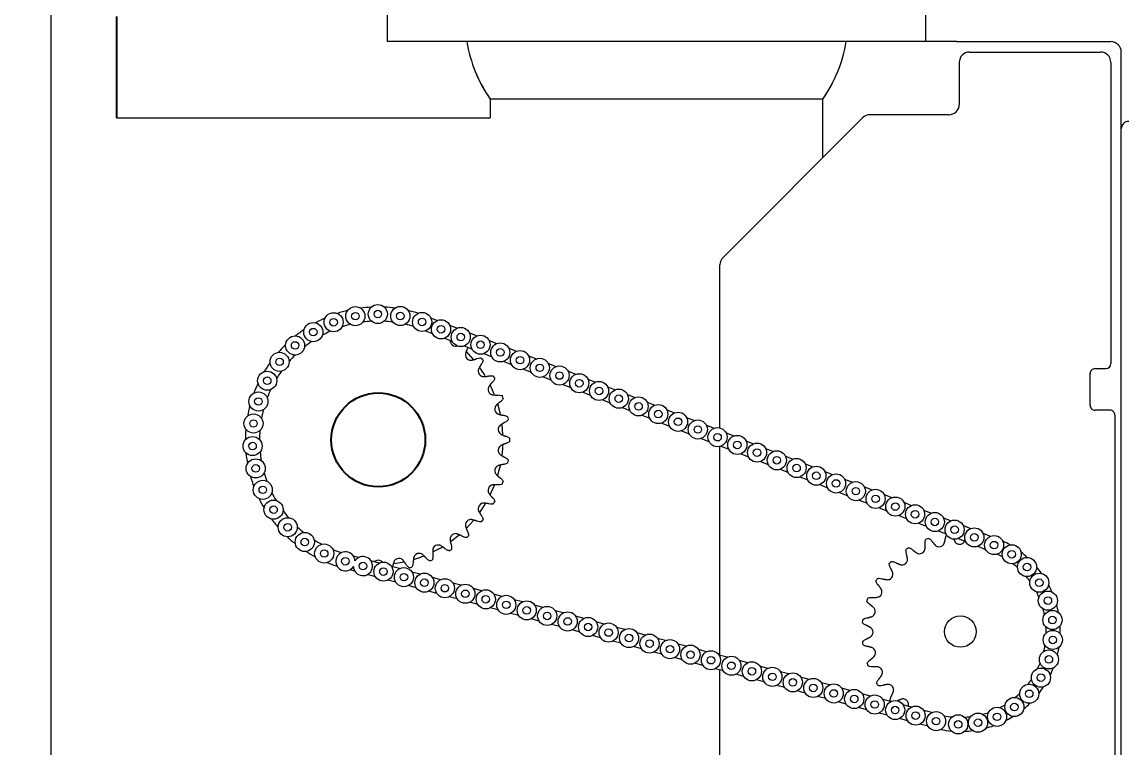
# Model space of a CAD drawing. Header units: inches. Extents: x 1.7 to 10.3, y 7.3 to 20.8.
# Drawn here: x 5.061 to 8.377, y 13.888 to 16.071 of the extents above; entities that cross this region are included whole.
import ezdxf

# ---------------------------------------------------------------- set-up
doc = ezdxf.new("R2010")
doc.units = ezdxf.units.IN
doc.header["$MEASUREMENT"] = 0
doc.header["$PDSIZE"] = -1
doc.layers.add('DIM', color=1, linetype='Continuous')
doc.styles.add('SLDTEXTSTYLE0', font='ARIAL.TTF', dxfattribs={"width": 0.7})
doc.dimstyles.new('SLDDIMSTYLE0', dxfattribs={"dimtxt": 0.125, "dimasz": 0.15, "dimexe": 0, "dimexo": 0.0625, "dimgap": 0.03125, "dimtad": 0, "dimtih": 1, "dimtoh": 1, "dimdec": 3, "dimlfac": 4, "dimrnd": 1e-09, "dimzin": 12, "dimdsep": 46, "dimtxsty": 'SLDTEXTSTYLE0', "dimsah": 1, "dimcen": 0.09, "dimadec": 0, "dimazin": 0, "dimtfac": 1, "dimtdec": 3, "dimtofl": 0, "dimtmove": 0, "dimatfit": 3, "dimfxl": 0, "dimtolj": 1, "dimtzin": 12, "dimarcsym": 0})

# ---------------------------------------------------------------- blocks, each defined once
blk = doc.blocks.new('*D9')
at = {"color": 0, "linetype": 'ByBlock', "lineweight": -2}
for p, q in [((6.6289, 19.4098), (1.8958, 19.4098)), ((1.8958, 19.2598), (1.8958, 15.9188)), ((1.8958, 12.3862), (1.8958, 15.7271)), ((4.6153, 12.2362), (1.8958, 12.2362))]:
    blk.add_line(p, q, dxfattribs=at)
at = {"color": 0, "linetype": 'ByBlock'}
for points in [[(1.8958, 19.4098), (1.9208, 19.2598), (1.8708, 19.2598)], [(1.8958, 12.2362), (1.9208, 12.3862), (1.8708, 12.3862)]]:
    blk.add_solid(points, dxfattribs=at)
at = {"layer": 'DEFPOINTS', "color": 0, "linetype": 'ByBlock'}
for p in [(6.6914, 19.4098), (4.6778, 12.2362)]:
    blk.add_point(p, dxfattribs=at)
at = {"color": 0, "linetype": 'ByBlock', "insert": (1.8958, 15.823), "char_height": 0.125, "attachment_point": 5, "style": 'SLDTEXTSTYLE0'}
blk.add_mtext('28 11/16', dxfattribs=at)
blk = doc.blocks.new('*D10')
at = {"color": 0, "linetype": 'ByBlock', "lineweight": -2}
for p, q in [((7.3289, 19.4098), (10.1426, 19.4098)), ((10.1426, 19.2598), (10.1426, 15.5882)), ((10.1426, 11.7248), (10.1426, 15.3964)), ((9.0885, 11.5748), (10.1426, 11.5748))]:
    blk.add_line(p, q, dxfattribs=at)
at = {"color": 0, "linetype": 'ByBlock'}
for points in [[(10.1426, 19.4098), (10.1676, 19.2598), (10.1176, 19.2598)], [(10.1426, 11.5748), (10.1676, 11.7248), (10.1176, 11.7248)]]:
    blk.add_solid(points, dxfattribs=at)
at = {"layer": 'DEFPOINTS', "color": 0, "linetype": 'ByBlock'}
for p in [(7.2664, 19.4098), (9.026, 11.5748)]:
    blk.add_point(p, dxfattribs=at)
at = {"color": 0, "linetype": 'ByBlock', "insert": (10.1426, 15.4923), "char_height": 0.125, "attachment_point": 5, "style": 'SLDTEXTSTYLE0'}
blk.add_mtext('31 5/16', dxfattribs=at)
blk = doc.blocks.new('*D11')
at = {"color": 0, "linetype": 'ByBlock', "lineweight": -2}
for p, q in [((3.4278, 17.9807), (3.4278, 20.2854)), ((3.5778, 20.2854), (5.7666, 20.2854)), ((9.1053, 20.2854), (6.9165, 20.2854)), ((9.2553, 15.7229), (9.2553, 20.2854))]:
    blk.add_line(p, q, dxfattribs=at)
at = {"color": 0, "linetype": 'ByBlock'}
for points in [[(3.4278, 20.2854), (3.5778, 20.2604), (3.5778, 20.3104)], [(9.2553, 20.2854), (9.1053, 20.2604), (9.1053, 20.3104)]]:
    blk.add_solid(points, dxfattribs=at)
at = {"layer": 'DEFPOINTS', "color": 0, "linetype": 'ByBlock'}
for p in [(3.4278, 17.9182), (9.2553, 15.6604)]:
    blk.add_point(p, dxfattribs=at)
at = {"color": 0, "linetype": 'ByBlock', "insert": (6.3416, 20.2854), "char_height": 0.125, "attachment_point": 5, "style": 'SLDTEXTSTYLE0'}
blk.add_mtext('23 5/16 TO 25 5/16"', dxfattribs=at)

msp = doc.modelspace()

# ---------------------------------------------------------------- linework, layer by layer
at = {"color": 7, "linetype": 'Continuous', "lineweight": 15}
for p, q in [((5.147524, 17.697412), (5.147524, 13.129502)), ((6.365642, 16.011751), (6.158273, 16.011751)), ((6.365642, 16.011751), (6.158273, 16.011751)), ((7.496406, 16.011751), (6.365642, 16.011751)), ((7.496406, 16.011751), (6.434325, 16.011751)), ((7.870832, 16.011751), (7.496406, 16.011751)), ((7.870832, 16.011751), (7.878332, 16.011751)), ((7.878332, 16.011751), (8.334081, 16.011751)), ((7.878332, 15.949253), (7.878332, 15.823001)), ((7.909582, 15.980501), (8.302832, 15.980501)), ((8.334081, 15.949254), (8.334081, 15.043253)), ((8.365331, 15.749453), (8.365331, 15.980501)), ((7.468273, 15.839), (6.468274, 15.839)), ((7.468273, 15.839), (6.468274, 15.839)), ((7.847082, 15.791751), (7.610025, 15.791751)), ((5.344273, 15.782752), (6.468274, 15.782752)), ((7.587928, 15.782599), (7.168234, 15.362905)), ((8.365331, 14.707362), (8.365331, 15.749453)), ((7.159081, 14.849873), (7.159081, 15.340807)), ((6.289218, 15.181531), (6.310019, 15.173411)), ((6.346098, 15.159329), (6.369406, 15.150234)), ((6.273869, 15.141898), (6.294566, 15.133821)), ((6.405485, 15.136151), (6.428793, 15.127054)), ((6.330646, 15.119739), (6.353954, 15.110641)), ((6.390033, 15.096561), (6.41334, 15.087463)), ((6.464872, 15.112974), (6.48818, 15.103876)), ((6.524259, 15.089794), (6.547567, 15.080698)), ((6.418321, 15.055901), (6.396604, 15.079501)), ((6.418321, 15.055901), (6.396604, 15.079501)), ((6.44942, 15.073381), (6.472728, 15.064286)), ((6.583646, 15.066616), (6.606954, 15.057518)), ((6.508806, 15.050203), (6.532114, 15.041105)), ((6.568194, 15.027023), (6.591502, 15.017928)), ((6.643033, 15.043438), (6.666341, 15.03434)), ((8.286581, 15.028251), (8.319081, 15.028251)), ((6.62758, 15.003846), (6.650888, 14.994748)), ((6.70242, 15.020258), (6.725728, 15.011162)), ((6.761807, 14.99708), (6.785115, 14.987982)), ((8.271582, 14.918252), (8.271582, 15.013251)), ((6.686968, 14.980668), (6.710276, 14.97157)), ((6.746354, 14.957488), (6.769662, 14.948392)), ((6.821194, 14.9739), (6.844502, 14.964805)), ((6.805742, 14.93431), (6.829049, 14.925212)), ((6.880581, 14.950722), (6.903889, 14.941624)), ((6.939968, 14.927545), (6.963276, 14.918447)), ((6.865128, 14.911132), (6.888436, 14.902034)), ((6.999355, 14.904364), (7.022663, 14.895269)), ((8.331582, 14.903252), (8.286581, 14.903252)), ((8.346581, 14.888252), (8.346581, 14.660952)), ((6.924515, 14.887952), (6.947823, 14.878856)), ((6.983902, 14.864774), (7.00721, 14.855676)), ((7.058742, 14.881187), (7.08205, 14.872089)), ((7.118129, 14.858009), (7.141437, 14.848911)), ((7.043289, 14.841594), (7.066597, 14.832499)), ((7.177516, 14.834829), (7.200823, 14.825733)), ((7.102676, 14.818416), (7.125984, 14.809319)), ((7.159081, 14.165978), (7.159081, 14.794274)), ((7.162063, 14.795239), (7.185371, 14.786141)), ((7.236902, 14.811651), (7.26021, 14.802553)), ((7.22145, 14.772059), (7.244758, 14.762963)), ((7.29629, 14.788471), (7.319597, 14.779375)), ((7.355676, 14.765293), (7.378984, 14.756195)), ((7.280837, 14.748881), (7.304145, 14.739783)), ((7.340224, 14.725703), (7.363532, 14.716605)), ((7.415064, 14.742115), (7.438371, 14.733018)), ((7.399611, 14.702523), (7.422919, 14.693427)), ((7.47445, 14.718935), (7.497758, 14.70984)), ((7.533838, 14.695758), (7.557145, 14.68666)), ((8.365331, 11.655703), (8.365331, 14.707362)), ((6.468372, 14.648696), (6.48128, 14.678097)), ((6.468372, 14.648696), (6.48128, 14.678097)), ((7.458998, 14.679345), (7.482306, 14.670247)), ((7.518385, 14.656165), (7.541693, 14.64707)), ((7.593224, 14.67258), (7.616532, 14.663482)), ((8.346581, 14.660952), (8.346581, 13.669502)), ((7.577772, 14.632987), (7.60108, 14.623889)), ((7.652612, 14.6494), (7.675919, 14.640304)), ((7.711998, 14.626222), (7.735306, 14.617124)), ((7.637159, 14.60981), (7.660467, 14.600712)), ((7.771385, 14.603042), (7.794693, 14.593946)), ((7.696546, 14.586629), (7.719854, 14.577534)), ((7.755933, 14.563452), (7.77924, 14.554354)), ((7.830772, 14.579864), (7.85408, 14.570766)), ((7.890159, 14.556686), (7.913467, 14.547588)), ((7.81532, 14.540274), (7.838628, 14.531176)), ((7.949546, 14.533506), (7.972854, 14.524411)), ((7.874707, 14.517094), (7.898014, 14.507998)), ((7.934094, 14.493916), (7.957402, 14.484818)), ((6.072613, 14.460045), (6.057077, 14.46425)), ((6.134149, 14.443388), (6.109997, 14.449926)), ((6.195684, 14.426734), (6.171533, 14.43327)), ((6.061509, 14.419021), (6.045974, 14.423226)), ((6.123045, 14.402364), (6.098894, 14.408902)), ((6.184581, 14.38571), (6.16043, 14.392246)), ((6.25722, 14.410078), (6.233069, 14.416615)), ((6.318756, 14.393424), (6.294605, 14.399959)), ((6.246117, 14.369054), (6.221966, 14.375591)), ((6.307652, 14.3524), (6.283502, 14.358935)), ((6.380292, 14.376767), (6.356141, 14.383305)), ((6.441828, 14.360111), (6.417677, 14.366648)), ((6.369188, 14.335743), (6.345037, 14.342281)), ((6.430724, 14.319087), (6.406573, 14.325624)), ((6.503364, 14.343457), (6.479212, 14.349992)), ((6.5649, 14.3268), (6.540748, 14.333338)), ((6.49226, 14.302433), (6.468109, 14.308968)), ((6.553796, 14.285776), (6.529645, 14.292314)), ((6.626435, 14.310146), (6.602284, 14.316681)), ((6.687971, 14.29349), (6.66382, 14.300027)), ((6.615332, 14.269122), (6.59118, 14.275657)), ((6.676868, 14.252466), (6.652716, 14.259003)), ((6.749507, 14.276835), (6.725356, 14.283371)), ((6.811043, 14.260179), (6.786892, 14.266717)), ((6.738404, 14.235812), (6.714252, 14.242347)), ((6.799939, 14.219155), (6.775788, 14.225693)), ((6.872578, 14.243523), (6.848428, 14.25006)), ((6.934114, 14.226868), (6.909963, 14.233406)), ((6.861475, 14.202499), (6.837324, 14.209036)), ((6.923011, 14.185845), (6.89886, 14.192382)), ((6.99565, 14.210212), (6.971499, 14.21675)), ((7.057186, 14.193558), (7.033035, 14.200093)), ((6.984547, 14.169188), (6.960396, 14.175726)), ((7.046083, 14.152534), (7.021932, 14.159069)), ((7.118722, 14.176901), (7.094571, 14.183439)), ((7.180258, 14.160247), (7.156107, 14.166783)), ((7.107618, 14.135878), (7.083467, 14.142415)), ((7.169154, 14.119223), (7.145003, 14.125759)), ((7.241794, 14.143591), (7.217642, 14.150129)), ((7.30333, 14.126937), (7.279178, 14.133472)), ((7.159081, 13.669502), (7.159081, 14.121948)), ((7.23069, 14.102567), (7.206539, 14.109105)), ((7.292226, 14.085913), (7.268075, 14.092448)), ((7.364866, 14.11028), (7.340714, 14.116818)), ((7.426401, 14.093624), (7.40225, 14.100162)), ((7.353762, 14.069256), (7.329611, 14.075794)), ((7.415298, 14.0526), (7.391146, 14.059138)), ((7.487937, 14.07697), (7.463786, 14.083505)), ((7.549473, 14.060313), (7.525322, 14.066851)), ((7.476833, 14.035946), (7.452682, 14.042481)), ((7.611008, 14.043659), (7.586858, 14.050195)), ((7.672544, 14.027003), (7.648394, 14.033541)), ((7.538369, 14.019289), (7.514218, 14.025827)), ((7.599905, 14.002635), (7.575754, 14.009171)), ((7.73408, 14.010349), (7.709929, 14.016884)), ((7.795616, 13.993692), (7.771465, 14.00023)), ((7.661441, 13.985979), (7.63729, 13.992517)), ((7.722977, 13.969325), (7.698826, 13.97586)), ((7.784513, 13.952668), (7.760362, 13.959206))]:
    msp.add_line(p, q, dxfattribs=at)
msp.add_line((5.344273, 16.086876), (5.344273, 15.782752))
at = {"color": 7, "linetype": 'Continuous', "lineweight": 15, "flags": 128}
for points in [[(6.453174, 15.007204), (6.440392, 15.027026), (6.43656, 15.032472)], [(6.453174, 15.007204), (6.440392, 15.027026), (6.43656, 15.032472)], [(6.480605, 14.95163), (6.47557, 14.963763), (6.468187, 14.979685)], [(6.480605, 14.95163), (6.47557, 14.963763), (6.468187, 14.979685)], [(6.498895, 14.890465), (6.497939, 14.894922), (6.490903, 14.921941)], [(6.498895, 14.890465), (6.497939, 14.894922), (6.490903, 14.921941)], [(6.506482, 14.828791), (6.504039, 14.859203), (6.503808, 14.861071)], [(6.506482, 14.828791), (6.504039, 14.859203), (6.503808, 14.861071)], [(6.503768, 14.766621), (6.505788, 14.786838), (6.506473, 14.798996)], [(6.503768, 14.766621), (6.505788, 14.786838), (6.506473, 14.798996)], [(6.49088, 14.705984), (6.493602, 14.715486), (6.498875, 14.737439)], [(6.49088, 14.705984), (6.493602, 14.715486), (6.498875, 14.737439)], [(6.436697, 14.59572), (6.450324, 14.616136), (6.454237, 14.62258)], [(6.436697, 14.59572), (6.450324, 14.616136), (6.454237, 14.62258)], [(6.397945, 14.549846), (6.406374, 14.55862), (6.418559, 14.572385)], [(6.397945, 14.549846), (6.406374, 14.55862), (6.418559, 14.572385)], [(6.350777, 14.509596), (6.352192, 14.510619), (6.374949, 14.528536)], [(6.350777, 14.509596), (6.352192, 14.510619), (6.374949, 14.528536)], [(6.295892, 14.476823), (6.321883, 14.490762), (6.32438, 14.492245)], [(6.295892, 14.476823), (6.321883, 14.490762), (6.32438, 14.492245)], [(6.237893, 14.454331), (6.256238, 14.460261), (6.268585, 14.464848)], [(6.237893, 14.454331), (6.256238, 14.460261), (6.268585, 14.464848)], [(6.176976, 14.441736), (6.185956, 14.442938), (6.209134, 14.447068)], [(6.176976, 14.441736), (6.185956, 14.442938), (6.209134, 14.447068)]]:
    msp.add_lwpolyline(points, dxfattribs=at)
at = {"color": 7, "linetype": 'Continuous', "lineweight": 15}
for centre, radius in [((6.130384, 15.192403), 0.028749), ((5.99745, 15.167792), 0.028749), ((6.062808, 15.186083), 0.02875), ((6.062809, 15.186083), 0.011312), ((6.130385, 15.192403), 0.011312), ((6.198002, 15.186548), 0.02875), ((6.198002, 15.186548), 0.011312), ((6.263485, 15.168709), 0.02875), ((5.936411, 15.13812), 0.028751), ((5.997451, 15.167793), 0.011313), ((6.263485, 15.168709), 0.011312), ((6.320331, 15.146575), 0.028751), ((6.320333, 15.146575), 0.011312), ((5.881653, 15.098019), 0.02875), ((5.936411, 15.13812), 0.011313), ((6.37972, 15.123396), 0.028749), ((6.379718, 15.123396), 0.011313), ((6.439106, 15.100219), 0.028749), ((5.881654, 15.098021), 0.011313), ((6.439106, 15.100219), 0.011313), ((6.498493, 15.07704), 0.028751), ((6.498494, 15.07704), 0.011312), ((5.834941, 15.048782), 0.02875), ((5.834941, 15.048783), 0.011312), ((6.55788, 15.053861), 0.028749), ((6.55788, 15.053861), 0.011313), ((6.617267, 15.030682), 0.028751), ((5.797776, 14.991993), 0.02875), ((6.617266, 15.030683), 0.011313), ((6.676653, 15.007504), 0.028751), ((5.797776, 14.991992), 0.011312), ((6.676654, 15.007503), 0.011313), ((6.736042, 14.984325), 0.028749), ((6.73604, 14.984325), 0.011313), ((6.795427, 14.961146), 0.028751), ((5.771355, 14.929478), 0.02875), ((6.795429, 14.961146), 0.011312), ((6.854816, 14.937967), 0.028749), ((5.771355, 14.929478), 0.011313), ((6.854814, 14.937967), 0.011313), ((6.914202, 14.914789), 0.028749), ((6.914202, 14.914789), 0.011313), ((5.756527, 14.863247), 0.02875), ((6.973588, 14.89161), 0.028751), ((6.97359, 14.891611), 0.011312), ((7.032976, 14.868432), 0.028749), ((5.756528, 14.863246), 0.011313), ((7.032976, 14.868432), 0.011313), ((7.092363, 14.845253), 0.028751), ((7.092362, 14.845254), 0.011313), ((5.753769, 14.795433), 0.028749), ((7.151749, 14.822075), 0.028751), ((7.15175, 14.822074), 0.011313), ((7.211138, 14.798896), 0.028749), ((5.75377, 14.795432), 0.011312), ((7.211136, 14.798896), 0.011313), ((7.270523, 14.775717), 0.028751), ((5.763172, 14.728217), 0.02875), ((7.270525, 14.775717), 0.011312), ((7.329912, 14.752538), 0.028749), ((7.32991, 14.752538), 0.011313), ((7.389298, 14.72936), 0.028749), ((5.763172, 14.728217), 0.011313), ((7.389298, 14.72936), 0.011313), ((7.448683, 14.706181), 0.028751), ((5.78443, 14.663761), 0.02875), ((7.448686, 14.706181), 0.011312), ((7.508072, 14.683002), 0.028749), ((7.508072, 14.683002), 0.011313), ((5.784431, 14.663761), 0.011312), ((7.567458, 14.659823), 0.028751), ((7.567458, 14.659825), 0.011313), ((7.626845, 14.636646), 0.028751), ((5.816863, 14.604141), 0.02875), ((7.626845, 14.636645), 0.011313), ((7.686233, 14.613467), 0.028749), ((7.686232, 14.613467), 0.011313), ((5.816862, 14.604142), 0.011312), ((7.745619, 14.590288), 0.028751), ((7.74562, 14.590288), 0.011312), ((7.805007, 14.567109), 0.028749), ((5.859424, 14.551276), 0.02875), ((5.859424, 14.551275), 0.011312), ((7.805006, 14.567109), 0.011313), ((7.864394, 14.543931), 0.028749), ((5.910744, 14.506863), 0.02875), ((7.864393, 14.543931), 0.011313), ((7.923779, 14.520752), 0.028751), ((7.923782, 14.520752), 0.011312), ((7.983168, 14.497573), 0.028749), ((5.910744, 14.506863), 0.011313), ((5.969173, 14.472333), 0.028751), ((7.983167, 14.497573), 0.011313), ((8.036261, 14.469964), 0.02875), ((5.969174, 14.472332), 0.011312), ((6.032832, 14.448796), 0.011313), ((8.036262, 14.469965), 0.011313), ((8.08225, 14.431673), 0.028751), ((6.085754, 14.434473), 0.011313), ((6.14729, 14.417817), 0.028749), ((6.147288, 14.417818), 0.011313), ((6.208825, 14.401162), 0.028749), ((8.08225, 14.431672), 0.011313), ((6.208825, 14.401163), 0.011313), ((6.27036, 14.384507), 0.028751), ((6.270361, 14.384506), 0.011313), ((6.331896, 14.367851), 0.02875), ((8.119019, 14.384457), 0.028751), ((8.119019, 14.384458), 0.011313), ((6.331897, 14.367852), 0.011313), ((6.393432, 14.351196), 0.028751), ((6.393433, 14.351196), 0.011313), ((6.454968, 14.334541), 0.02875), ((8.144879, 14.330489), 0.02875), ((6.454968, 14.33454), 0.011313), ((6.516504, 14.317885), 0.028751), ((6.516505, 14.317885), 0.011312), ((6.578041, 14.301229), 0.02875), ((8.144879, 14.33049), 0.011312), ((6.578039, 14.301229), 0.011312), ((6.639576, 14.284574), 0.02875), ((6.639577, 14.284574), 0.011312), ((6.701113, 14.267918), 0.02875), ((8.158642, 14.272249), 0.02875), ((6.701111, 14.267919), 0.011313), ((6.762647, 14.251264), 0.02875), ((6.762648, 14.251264), 0.011313), ((6.824183, 14.234608), 0.028751), ((7.881682, 14.237551), 0.047375), ((8.158641, 14.272249), 0.011313), ((6.824184, 14.234607), 0.011313), ((6.885719, 14.217953), 0.02875), ((6.88572, 14.217952), 0.011312), ((6.947255, 14.201297), 0.02875), ((8.159672, 14.212415), 0.02875), ((6.947255, 14.201297), 0.011313), ((7.008792, 14.184641), 0.028749), ((7.00879, 14.184642), 0.011313), ((7.070326, 14.167986), 0.02875), ((8.159672, 14.212415), 0.011312), ((7.070327, 14.167987), 0.011313), ((7.131863, 14.15133), 0.02875), ((7.131862, 14.151331), 0.011313), ((7.193398, 14.134675), 0.02875), ((8.147925, 14.153736), 0.02875), ((8.147925, 14.153737), 0.011312), ((7.193399, 14.134676), 0.011313), ((7.254934, 14.11802), 0.028751), ((7.254935, 14.11802), 0.011313), ((7.31647, 14.101365), 0.02875), ((8.123939, 14.098909), 0.02875), ((7.316471, 14.101365), 0.011312), ((7.378006, 14.084709), 0.028751), ((7.378007, 14.084709), 0.011312), ((7.439542, 14.068054), 0.02875), ((8.12394, 14.098908), 0.011312), ((7.439541, 14.068053), 0.011312), ((7.501078, 14.051399), 0.028751), ((7.501078, 14.051398), 0.011313), ((7.562614, 14.034743), 0.02875), ((8.088818, 14.050454), 0.02875), ((8.088819, 14.050456), 0.011312), ((7.562613, 14.034743), 0.011313), ((7.624149, 14.018087), 0.02875), ((7.62415, 14.018087), 0.011313), ((7.685686, 14.001432), 0.02875), ((8.044176, 14.010602), 0.02875), ((7.685684, 14.001432), 0.011313), ((7.747221, 13.984776), 0.028749), ((7.747221, 13.984777), 0.011313), ((7.808757, 13.968121), 0.02875), ((7.992066, 13.981181), 0.028751), ((8.044176, 14.010602), 0.011312), ((7.808757, 13.968121), 0.011313), ((7.875249, 13.9585), 0.02875), ((7.875248, 13.958501), 0.011312), ((7.93488, 13.963543), 0.02875), ((7.934879, 13.963543), 0.011312), ((7.992064, 13.981179), 0.011312)]:
    msp.add_circle(centre, radius, dxfattribs=at)
msp.add_circle((6.131774, 14.814002), 0.14125)
for centre, radius, start, end in [((6.814249, 16.080509), 0.421931, 189.378767, 214.916942), ((7.122387, 16.080465), 0.421832, 325.080905, 350.624975), ((8.334085, 15.980504), 0.031247, 359.993258, 90.006742), ((7.90958, 15.949252), 0.031249, 89.99693, 179.998767), ((8.302834, 15.949254), 0.031247, 359.99756, 90.004591), ((6.814249, 16.080509), 0.421931, 200.209602, 214.916942), ((7.122387, 16.080465), 0.421832, 325.080905, 337.052868), ((7.847079, 15.823003), 0.031253, 270.004275, 359.995725), ((7.610019, 15.760512), 0.031239, 89.989364, 135.006045), ((8.387782, 15.749449), 0.022451, 90.002875, 179.991136), ((7.190335, 15.340806), 0.031254, 135.002619, 179.99893), ((6.13151, 14.814691), 0.39894, 103.339199, 107.931036), ((6.131579, 14.815096), 0.398554, 93.043542, 97.639707), ((6.131788, 14.814895), 0.398756, 82.758474, 87.352333), ((6.131356, 14.812795), 0.400903, 72.476729, 77.045869), ((6.131749, 14.813909), 0.399761, 113.634269, 118.216585), ((6.131588, 14.81437), 0.356771, 103.50429, 107.762229), ((6.131823, 14.812632), 0.358529, 93.225109, 97.462237), ((6.131564, 14.81248), 0.358679, 82.935873, 87.171222), ((6.131975, 14.815058), 0.356058, 72.628498, 76.895074), ((6.131319, 14.814538), 0.398998, 123.921005, 128.512272), ((6.132117, 14.813101), 0.358148, 113.801152, 118.042758), ((6.13072, 14.814942), 0.398296, 134.207237, 138.806304), ((6.132873, 14.812411), 0.359131, 124.10109, 128.331052), ((6.364205, 15.112632), 0.016706, 198.478777, 265.74258), ((6.133379, 14.812434), 0.35945, 134.395202, 138.621463), ((6.410191, 15.070304), 0.016709, 189.005341, 256.256564), ((6.127293, 14.810503), 0.401566, 37.335057, 38.456905), ((6.131283, 14.814293), 0.399143, 144.503514, 149.092881), ((6.448575, 15.02098), 0.016704, 179.529816, 246.796332), ((8.28658, 15.013252), 0.014998, 89.994692, 180.005308), ((8.319079, 15.043253), 0.015002, 270.009992, 359.998971), ((6.130718, 14.814667), 0.355965, 144.664968, 148.932617), ((6.14842, 14.822991), 0.376963, 27.825903, 29.021115), ((6.132296, 14.813768), 0.400287, 154.800801, 159.377018), ((6.133011, 14.81347), 0.358562, 154.971084, 159.207835), ((6.478321, 14.966012), 0.016704, 170.045879, 237.324366), ((6.134453, 14.814913), 0.393051, 18.375597, 19.521758), ((6.132088, 14.813949), 0.400033, 165.092359, 169.671631), ((6.132983, 14.813735), 0.358453, 165.260884, 169.498846), ((6.498616, 14.906899), 0.016705, 160.579979, 227.844966), ((8.28658, 14.91825), 0.014998, 179.994692, 270.005308), ((8.331583, 14.888254), 0.014998, 359.994692, 90.005308), ((6.134817, 14.81451), 0.392796, 8.900092, 10.047042), ((6.131281, 14.814041), 0.399219, 175.376781, 179.965163), ((6.130851, 14.81406), 0.356288, 175.539322, 179.802823), ((6.508902, 14.845253), 0.016704, 151.102371, 218.375436), ((6.508902, 14.782752), 0.016704, 141.624564, 208.897629), ((6.140132, 14.814001), 0.387523, 359.418669, 0.581331), ((6.131177, 14.813964), 0.399111, 185.668702, 190.258354), ((6.131963, 14.814057), 0.357401, 185.835961, 190.086381), ((6.498621, 14.721103), 0.01671, 132.163988, 199.414634), ((6.134817, 14.813493), 0.392796, 349.952958, 351.099908), ((6.130835, 14.813754), 0.398729, 195.957655, 200.551746), ((6.1322, 14.814197), 0.357663, 196.130124, 200.377255), ((6.141301, 14.8107), 0.385798, 340.472855, 341.640893), ((6.47832, 14.661991), 0.016702, 122.674378, 189.949539), ((6.131014, 14.813659), 0.398857, 206.248152, 210.840829), ((6.132813, 14.814646), 0.358408, 206.42639, 210.664993), ((6.12932, 14.815348), 0.39868, 331.011438, 332.141544), ((6.13245, 14.814653), 0.358109, 216.716161, 220.95833), ((6.448575, 14.607025), 0.016704, 113.203728, 180.478073), ((6.130649, 14.813188), 0.398289, 216.535879, 221.1352), ((6.410185, 14.557704), 0.016702, 103.726535, 171.001718), ((6.127293, 14.8175), 0.401566, 321.543095, 322.664943), ((6.131434, 14.813781), 0.356771, 227.002937, 231.260802), ((6.364211, 14.515366), 0.016713, 94.276132, 161.513978), ((6.125755, 14.820433), 0.404688, 312.085068, 313.198409), ((6.131474, 14.813789), 0.399303, 226.833917, 231.42145), ((6.131403, 14.813541), 0.356559, 237.287488, 241.547905), ((6.311884, 14.481187), 0.016707, 84.794523, 152.056465), ((7.879207, 14.244597), 0.288634, 108.828851, 110.502399), ((7.81781, 14.509253), 0.016707, 252.705812, 313.752545), ((7.87987, 14.516654), 0.016707, 239.850776, 300.893983), ((7.881322, 14.236875), 0.301141, 60.208889, 64.839698), ((6.131235, 14.813296), 0.398764, 237.123975, 241.717571), ((6.132235, 14.815444), 0.358641, 247.587822, 251.823686), ((6.032833, 14.448798), 0.02875, 2.398686, 327.308776), ((6.085753, 14.434473), 0.02875, 182.398686, 147.308776), ((6.194061, 14.440734), 0.016711, 65.852203, 133.095135), ((6.254646, 14.456086), 0.016702, 75.309891, 142.591631), ((6.145308, 14.793273), 0.371127, 302.551917, 303.76603), ((7.883797, 14.234262), 0.300013, 121.712729, 123.322629), ((7.758958, 14.488214), 0.016693, 265.536839, 326.636584), ((7.881667, 14.23749), 0.257937, 60.512233, 64.546), ((7.881123, 14.236899), 0.301233, 47.901016, 52.530292), ((6.131078, 14.812428), 0.397913, 247.409922, 252.013638), ((6.131774, 14.435582), 0.016702, 56.359038, 123.640962), ((6.136308, 14.795875), 0.377198, 283.621545, 284.815909), ((6.137528, 14.800875), 0.38155, 293.094313, 294.275082), ((7.885546, 14.233698), 0.301559, 134.56584, 136.167337), ((7.70625, 14.454632), 0.016706, 278.413332, 339.46309), ((7.881825, 14.237728), 0.257647, 48.197897, 52.23647), ((7.881851, 14.237685), 0.300159, 35.586884, 40.23287), ((7.880886, 14.238037), 0.29517, 147.409735, 149.04612), ((7.662348, 14.410148), 0.0167, 291.26518, 352.335816), ((7.881613, 14.23751), 0.257955, 35.891152, 39.925058), ((7.62944, 14.357015), 0.016702, 304.123254, 5.191554), ((7.881357, 14.237389), 0.300738, 23.285346, 27.921936), ((7.886471, 14.235923), 0.30116, 160.286442, 161.890559), ((7.882794, 14.238074), 0.256646, 23.577551, 27.631555), ((7.609176, 14.297892), 0.016705, 316.988887, 18.036863), ((7.88145, 14.237482), 0.258116, 11.282614, 15.313347), ((7.881982, 14.23762), 0.300066, 10.971433, 15.618765), ((7.876028, 14.238152), 0.290417, 173.11188, 174.77493), ((7.602581, 14.23574), 0.016705, 329.848742, 30.896069), ((7.882283, 14.237554), 0.257274, 358.966501, 3.010807), ((7.880963, 14.237542), 0.301093, 358.67077, 3.302083), ((7.880453, 14.237416), 0.294866, 185.98352, 187.621583), ((7.881607, 14.237555), 0.257949, 346.665135, 350.699027), ((7.609981, 14.17368), 0.016706, 342.706572, 43.747697), ((7.880958, 14.2377), 0.301113, 346.363136, 350.994242), ((7.876021, 14.235532), 0.290093, 198.825587, 200.490644), ((7.631003, 14.114821), 0.01671, 355.56982, 56.603596), ((7.881598, 14.237593), 0.257968, 334.354039, 338.387205), ((7.881611, 14.237567), 0.300446, 334.053649, 338.695193), ((7.882844, 14.236689), 0.256428, 322.038752, 326.096509), ((7.885115, 14.239706), 0.300155, 211.704348, 213.313865), ((7.664601, 14.062118), 0.016707, 8.425264, 69.467281), ((7.882518, 14.236938), 0.299339, 321.735599, 326.394492), ((7.876046, 14.231906), 0.288125, 224.542352, 225.241233), ((7.70908, 14.018213), 0.016707, 21.270034, 82.32341), ((7.881882, 14.237342), 0.257586, 309.734552, 313.773618), ((7.882148, 14.235964), 0.256221, 285.115218, 289.17626), ((7.880946, 14.23885), 0.259367, 297.443274, 301.454968), ((7.88164, 14.237622), 0.300454, 309.432611, 314.074004), ((7.881851, 14.238742), 0.259077, 259.004954, 264.530817), ((7.881719, 14.237063), 0.257385, 272.812808, 276.855307), ((7.881176, 14.238445), 0.301401, 297.135352, 301.762257), ((7.881536, 14.236603), 0.299417, 258.679441, 264.858272), ((7.881755, 14.236558), 0.29938, 272.506232, 277.164224), ((7.881328, 14.238698), 0.301574, 284.828836, 289.452997)]:
    msp.add_arc(centre, radius, start, end, dxfattribs=at)
for points in [[(6.158273, 16.608501), (6.158273, 16.011751)], [(7.778273, 16.011751), (7.778273, 16.608501)], [(6.468274, 15.839), (6.468274, 15.782752)], [(6.468274, 15.839), (6.468274, 15.782752)], [(7.468273, 15.662944), (7.468273, 15.839)], [(7.468273, 15.662944), (7.468273, 15.839)], [(6.399907, 15.089139), (6.397785, 15.085032)], [(6.40088, 15.092326), (6.399907, 15.089139)], [(6.397785, 15.085032), (6.393778, 15.073428)], [(6.411951, 15.053688), (6.423845, 15.056722)], [(6.423845, 15.056722), (6.428113, 15.058499)], [(6.438767, 15.03755), (6.432905, 15.026765)], [(6.441536, 15.041253), (6.438767, 15.03755)], [(6.44758, 15.004303), (6.459812, 15.00534)], [(6.459812, 15.00534), (6.464314, 15.006387)], [(6.471375, 14.983972), (6.463817, 14.974299)], [(6.474715, 14.987168), (6.471375, 14.983972)], [(6.474595, 14.949727), (6.486831, 14.948737)], [(6.49472, 14.925759), (6.485673, 14.917461)], [(6.486831, 14.948737), (6.491444, 14.94903)], [(6.498541, 14.928361), (6.49472, 14.925759)], [(6.49226, 14.891451), (6.504165, 14.888459)], [(6.504165, 14.888459), (6.508764, 14.887987)], [(6.508164, 14.864495), (6.497875, 14.8578)], [(6.512361, 14.866433), (6.508164, 14.864495)], [(6.500091, 14.83106), (6.511341, 14.826149)], [(6.511341, 14.826149), (6.5158, 14.824928)], [(6.511341, 14.801854), (6.500091, 14.796945)], [(6.5158, 14.803074), (6.511341, 14.801854)], [(6.497875, 14.770205), (6.508164, 14.76351)], [(6.508164, 14.76351), (6.512361, 14.761571)], [(6.504165, 14.739546), (6.49226, 14.736554)], [(6.508764, 14.740015), (6.504165, 14.739546)], [(6.485673, 14.710544), (6.49472, 14.702246)], [(6.49472, 14.702246), (6.498541, 14.699644)], [(6.486831, 14.679265), (6.474595, 14.678275)], [(6.491444, 14.678974), (6.486831, 14.679265)], [(6.459812, 14.622664), (6.44758, 14.623699)], [(6.463817, 14.653703), (6.471375, 14.644031)], [(6.471375, 14.644031), (6.474715, 14.640834)], [(6.432905, 14.601237), (6.438767, 14.590452)], [(6.438767, 14.590452), (6.441536, 14.586749)], [(6.464314, 14.621616), (6.459812, 14.622664)], [(6.423845, 14.57128), (6.411951, 14.574314)], [(6.428113, 14.569506), (6.423845, 14.57128)], [(6.379911, 14.526518), (6.368678, 14.531469)], [(6.383829, 14.524063), (6.379911, 14.526518)], [(6.393778, 14.554574), (6.397785, 14.542973)], [(6.397785, 14.542973), (6.399907, 14.538864)], [(6.329208, 14.489596), (6.318944, 14.496328)], [(6.347504, 14.514989), (6.349547, 14.502885)], [(6.349547, 14.502885), (6.350963, 14.498485)], [(7.775348, 14.485022), (7.775982, 14.496892)], [(7.775982, 14.496892), (7.775604, 14.501266)], [(7.796664, 14.508789), (7.799143, 14.505166)], [(7.799143, 14.505166), (7.807155, 14.496385)], [(7.833082, 14.502479), (7.836341, 14.513912)], [(7.836341, 14.513912), (7.836945, 14.51826)], [(7.860762, 14.516824), (7.866619, 14.506478)], [(7.893252, 14.506651), (7.894701, 14.509291)], [(6.238727, 14.461143), (6.236727, 14.44903)], [(6.27312, 14.461523), (6.264103, 14.469854)], [(6.276029, 14.45793), (6.27312, 14.461523)], [(6.295346, 14.483558), (6.295369, 14.471283)], [(6.295369, 14.471283), (6.296041, 14.466709)], [(6.332668, 14.486531), (6.329208, 14.489596)], [(7.720924, 14.466871), (7.719582, 14.47105)], [(7.722947, 14.455157), (7.720924, 14.466871)], [(7.73844, 14.483072), (7.741662, 14.48009)], [(7.741662, 14.48009), (7.751428, 14.47331)], [(6.175224, 14.436733), (6.174431, 14.432486)], [(6.179189, 14.448351), (6.175224, 14.436733)], [(6.213176, 14.443067), (6.205654, 14.452768)], [(6.215454, 14.439045), (6.213176, 14.443067)], [(6.236727, 14.44903), (6.236638, 14.444409)], [(7.673925, 14.42535), (7.671687, 14.429125)], [(7.678505, 14.414379), (7.673925, 14.42535)], [(7.687397, 14.445043), (7.691204, 14.442853)], [(7.691204, 14.442853), (7.702232, 14.438416)], [(7.646098, 14.396608), (7.650296, 14.39532)], [(7.650296, 14.39532), (7.662034, 14.393449)], [(7.637346, 14.374411), (7.634324, 14.377593)], [(7.644251, 14.364734), (7.637346, 14.374411)], [(7.616611, 14.340197), (7.62099, 14.339876)], [(7.62099, 14.339876), (7.632851, 14.340664)], [(7.613018, 14.316609), (7.609362, 14.31904)], [(7.621903, 14.308712), (7.613018, 14.316609)], [(7.600417, 14.27864), (7.604757, 14.279302)], [(7.604757, 14.279302), (7.616145, 14.282709)], [(7.602162, 14.254843), (7.598057, 14.256401)], [(7.612582, 14.249122), (7.602162, 14.254843)], [(7.598325, 14.215023), (7.60241, 14.216632)], [(7.605323, 14.192211), (7.600973, 14.192816)], [(7.60241, 14.216632), (7.612754, 14.22249)], [(7.616754, 14.188951), (7.605323, 14.192211)], [(7.614067, 14.155014), (7.622848, 14.163023)], [(7.610443, 14.152534), (7.614067, 14.155014)], [(7.62234, 14.131853), (7.617966, 14.131473)], [(7.634211, 14.131219), (7.62234, 14.131853)], [(7.636161, 14.094309), (7.639142, 14.097533)], [(7.639142, 14.097533), (7.645922, 14.107298)], [(7.652363, 14.076794), (7.648183, 14.075452)], [(7.664077, 14.078817), (7.652363, 14.076794)], [(7.674192, 14.043267), (7.676381, 14.047074)], [(7.676381, 14.047074), (7.680817, 14.058103)], [(7.693885, 14.029795), (7.69253, 14.028993)], [(7.704854, 14.034376), (7.693885, 14.029795)], [(7.724973, 14.012813), (7.725785, 14.017905)]]:
    msp.add_open_spline(points, degree=1, dxfattribs=at)
for points, knots in [([(6.347504, 15.113016), (6.347624, 15.111144), (6.347747, 15.109213), (6.348342, 15.107393), (6.34836, 15.107337)], [0, 0, 0, 0, 0.96951786, 1, 1, 1, 1]), ([(6.362965, 15.095972), (6.363871, 15.095941), (6.365799, 15.095875), (6.36768, 15.096307), (6.368678, 15.096535)], [0, 0, 0, 0, 0.46996504, 1, 1, 1, 1]), ([(6.393778, 15.073428), (6.393587, 15.071562), (6.393389, 15.069638), (6.393679, 15.067745), (6.393688, 15.067688)], [0, 0, 0, 0, 0.96983496, 1, 1, 1, 1]), ([(6.406221, 15.054073), (6.407111, 15.053894), (6.409002, 15.053514), (6.410929, 15.053628), (6.411951, 15.053688)], [0, 0, 0, 0, 0.4700358, 1, 1, 1, 1]), ([(6.428113, 15.058499), (6.431071, 15.059425), (6.435547, 15.060828), (6.440179, 15.060394), (6.44175, 15.060247)], [0, 0, 0, 0, 0.66084371, 1, 1, 1, 1]), ([(6.446579, 15.054043), (6.446349, 15.05255), (6.44564, 15.047956), (6.44319, 15.043955), (6.441536, 15.041253)], [0, 0, 0, 0, 0.32477256, 1, 1, 1, 1]), ([(6.432905, 15.026765), (6.432407, 15.024957), (6.431892, 15.023091), (6.431872, 15.021175), (6.431871, 15.021117)], [0, 0, 0, 0, 0.96936078, 1, 1, 1, 1]), ([(6.441994, 15.005627), (6.442841, 15.005303), (6.444643, 15.004615), (6.446562, 15.004411), (6.44758, 15.004303)], [0, 0, 0, 0, 0.47004596, 1, 1, 1, 1]), ([(6.464314, 15.006387), (6.467384, 15.006815), (6.47203, 15.007462), (6.476527, 15.006272), (6.478052, 15.005868)], [0, 0, 0, 0, 0.66086602, 1, 1, 1, 1]), ([(6.481795, 14.998953), (6.481322, 14.997519), (6.479867, 14.993103), (6.476792, 14.98956), (6.474715, 14.987168)], [0, 0, 0, 0, 0.32475511, 1, 1, 1, 1]), ([(6.463817, 14.974299), (6.463032, 14.972596), (6.462222, 14.97084), (6.461879, 14.968957), (6.461868, 14.968899)], [0, 0, 0, 0, 0.969665557, 1, 1, 1, 1]), ([(6.469303, 14.951952), (6.470085, 14.951493), (6.471749, 14.950518), (6.47361, 14.950001), (6.474595, 14.949727)], [0, 0, 0, 0, 0.46998837, 1, 1, 1, 1]), ([(6.491444, 14.94903), (6.494543, 14.948946), (6.499232, 14.948819), (6.503472, 14.946906), (6.504909, 14.946257)], [0, 0, 0, 0, 0.660898109, 1, 1, 1, 1]), ([(6.507462, 14.93882), (6.50676, 14.937483), (6.5046, 14.933366), (6.500983, 14.930378), (6.498541, 14.928361)], [0, 0, 0, 0, 0.32488845, 1, 1, 1, 1]), ([(6.485673, 14.917461), (6.484619, 14.91591), (6.483532, 14.91431), (6.482881, 14.912508), (6.482861, 14.912453)], [0, 0, 0, 0, 0.969570528, 1, 1, 1, 1]), ([(6.487405, 14.894516), (6.488101, 14.893935), (6.489583, 14.892699), (6.491332, 14.891883), (6.49226, 14.891451)], [0, 0, 0, 0, 0.47000482, 1, 1, 1, 1]), ([(6.497875, 14.8578), (6.496578, 14.856445), (6.49524, 14.855048), (6.494306, 14.853376), (6.494278, 14.853325)], [0, 0, 0, 0, 0.9695457, 1, 1, 1, 1]), ([(6.508764, 14.887987), (6.511806, 14.887394), (6.51641, 14.886497), (6.520278, 14.883912), (6.521589, 14.883036)], [0, 0, 0, 0, 0.660837, 1, 1, 1, 1]), ([(6.522883, 14.87528), (6.521971, 14.874077), (6.51916, 14.870374), (6.515102, 14.868022), (6.512361, 14.866433)], [0, 0, 0, 0, 0.324794746, 1, 1, 1, 1]), ([(6.495807, 14.834883), (6.496398, 14.834195), (6.497656, 14.832733), (6.499247, 14.83164), (6.500091, 14.83106)], [0, 0, 0, 0, 0.46990518, 1, 1, 1, 1]), ([(6.5158, 14.824928), (6.51871, 14.823839), (6.523103, 14.822195), (6.526492, 14.819008), (6.527635, 14.817933)], [0, 0, 0, 0, 0.66246343, 1, 1, 1, 1]), ([(6.500091, 14.796945), (6.498583, 14.795825), (6.497029, 14.794671), (6.495843, 14.793167), (6.495807, 14.793122)], [0, 0, 0, 0, 0.969757376, 1, 1, 1, 1]), ([(6.527635, 14.810069), (6.525305, 14.808065), (6.521749, 14.805006), (6.517325, 14.803569), (6.5158, 14.803074)], [0, 0, 0, 0, 0.65546398, 1, 1, 1, 1]), ([(6.494278, 14.77468), (6.494748, 14.773904), (6.495749, 14.772255), (6.497139, 14.770915), (6.497875, 14.770205)], [0, 0, 0, 0, 0.470026702, 1, 1, 1, 1]), ([(6.512361, 14.761571), (6.515046, 14.760022), (6.519109, 14.757678), (6.521928, 14.753977), (6.522883, 14.752722)], [0, 0, 0, 0, 0.66086138, 1, 1, 1, 1]), ([(6.49226, 14.736554), (6.490596, 14.73569), (6.48888, 14.734799), (6.487448, 14.733528), (6.487405, 14.733489)], [0, 0, 0, 0, 0.96975291, 1, 1, 1, 1]), ([(6.521589, 14.744967), (6.520335, 14.744125), (6.516475, 14.741535), (6.511872, 14.740628), (6.508764, 14.740015)], [0, 0, 0, 0, 0.32481135, 1, 1, 1, 1]), ([(6.482861, 14.715549), (6.483198, 14.714707), (6.483913, 14.712916), (6.485063, 14.711365), (6.485673, 14.710544)], [0, 0, 0, 0, 0.47014599, 1, 1, 1, 1]), ([(6.498541, 14.699644), (6.500934, 14.697674), (6.504555, 14.694693), (6.506726, 14.69058), (6.507462, 14.689185)], [0, 0, 0, 0, 0.66084337, 1, 1, 1, 1]), ([(6.461868, 14.659105), (6.462062, 14.658219), (6.462473, 14.656334), (6.463352, 14.654615), (6.463817, 14.653703)], [0, 0, 0, 0, 0.46992489, 1, 1, 1, 1]), ([(6.474595, 14.678275), (6.472807, 14.677706), (6.470962, 14.677119), (6.469351, 14.676082), (6.469303, 14.676051)], [0, 0, 0, 0, 0.96968475, 1, 1, 1, 1]), ([(6.504909, 14.681746), (6.503534, 14.681122), (6.4993, 14.679202), (6.494611, 14.679066), (6.491444, 14.678974)], [0, 0, 0, 0, 0.324784896, 1, 1, 1, 1]), ([(6.44758, 14.623699), (6.445726, 14.623421), (6.443815, 14.623133), (6.442047, 14.6224), (6.441994, 14.622378)], [0, 0, 0, 0, 0.9699487, 1, 1, 1, 1]), ([(6.474715, 14.640834), (6.476751, 14.638498), (6.479833, 14.634961), (6.481298, 14.630547), (6.481795, 14.62905)], [0, 0, 0, 0, 0.660854511, 1, 1, 1, 1]), ([(6.431871, 14.606886), (6.431916, 14.60598), (6.43201, 14.604052), (6.432595, 14.602212), (6.432905, 14.601237)], [0, 0, 0, 0, 0.4700917, 1, 1, 1, 1]), ([(6.478052, 14.622134), (6.476593, 14.621745), (6.4721, 14.620547), (6.467452, 14.621185), (6.464314, 14.621616)], [0, 0, 0, 0, 0.32481749, 1, 1, 1, 1]), ([(6.393688, 14.560317), (6.393583, 14.559415), (6.393359, 14.557498), (6.393633, 14.555587), (6.393778, 14.554574)], [0, 0, 0, 0, 0.47032343, 1, 1, 1, 1]), ([(6.411951, 14.574314), (6.410072, 14.574363), (6.408135, 14.574413), (6.406278, 14.573944), (6.406221, 14.573929)], [0, 0, 0, 0, 0.96968564, 1, 1, 1, 1]), ([(6.44175, 14.567755), (6.440246, 14.567612), (6.435618, 14.56717), (6.431138, 14.568564), (6.428113, 14.569506)], [0, 0, 0, 0, 0.32485437, 1, 1, 1, 1]), ([(6.441536, 14.586749), (6.44316, 14.58411), (6.445618, 14.580115), (6.446336, 14.575519), (6.446579, 14.57396)], [0, 0, 0, 0, 0.660710298, 1, 1, 1, 1]), ([(6.368678, 14.531469), (6.366833, 14.531815), (6.364932, 14.532171), (6.363022, 14.532037), (6.362965, 14.532033)], [0, 0, 0, 0, 0.96989808, 1, 1, 1, 1]), ([(6.396991, 14.520093), (6.395485, 14.520199), (6.390847, 14.520526), (6.386657, 14.522638), (6.383829, 14.524063)], [0, 0, 0, 0, 0.32478716, 1, 1, 1, 1]), ([(6.399907, 14.538864), (6.401075, 14.535992), (6.402842, 14.531648), (6.402792, 14.526997), (6.402775, 14.52542)], [0, 0, 0, 0, 0.66093952, 1, 1, 1, 1]), ([(7.836945, 14.51826), (7.837584, 14.521331), (7.838344, 14.52498), (7.840419, 14.527995), (7.840748, 14.528473)], [0, 0, 0, 0, 0.84170987, 1, 1, 1, 1]), ([(6.318944, 14.496328), (6.317182, 14.496977), (6.315365, 14.497645), (6.313458, 14.49782), (6.3134, 14.497826)], [0, 0, 0, 0, 0.96963913, 1, 1, 1, 1]), ([(6.34836, 14.520665), (6.348109, 14.519794), (6.347574, 14.517941), (6.347528, 14.516011), (6.347504, 14.514989)], [0, 0, 0, 0, 0.47012257, 1, 1, 1, 1]), ([(6.350963, 14.498485), (6.351642, 14.49546), (6.352671, 14.490883), (6.351857, 14.486303), (6.351581, 14.48475)], [0, 0, 0, 0, 0.66096827, 1, 1, 1, 1]), ([(7.775604, 14.501266), (7.775617, 14.504386), (7.775637, 14.509132), (7.777482, 14.513464), (7.778114, 14.514949)], [0, 0, 0, 0, 0.65722423, 1, 1, 1, 1]), ([(7.786053, 14.517786), (7.787416, 14.517077), (7.791591, 14.514905), (7.794622, 14.51125), (7.796664, 14.508789)], [0, 0, 0, 0, 0.32656715, 1, 1, 1, 1]), ([(7.807155, 14.496385), (7.808696, 14.495313), (7.810492, 14.494065), (7.812551, 14.493396), (7.812843, 14.493301)], [0, 0, 0, 0, 0.8584015, 1, 1, 1, 1]), ([(7.829363, 14.497185), (7.830226, 14.49811), (7.831713, 14.499706), (7.832677, 14.501659), (7.833082, 14.502479)], [0, 0, 0, 0, 0.57976386, 1, 1, 1, 1]), ([(7.866619, 14.506478), (7.867884, 14.505092), (7.869359, 14.503478), (7.871215, 14.502365), (7.871478, 14.502207)], [0, 0, 0, 0, 0.85830286, 1, 1, 1, 1]), ([(7.888448, 14.502317), (7.889495, 14.503028), (7.8913, 14.504254), (7.892674, 14.505942), (7.893252, 14.506651)], [0, 0, 0, 0, 0.57989882, 1, 1, 1, 1]), ([(6.241379, 14.466233), (6.240859, 14.465491), (6.23975, 14.463913), (6.239081, 14.462103), (6.238727, 14.461143)], [0, 0, 0, 0, 0.46990857, 1, 1, 1, 1]), ([(6.264103, 14.469854), (6.262473, 14.470784), (6.260791, 14.471744), (6.258938, 14.472228), (6.258882, 14.472243)], [0, 0, 0, 0, 0.96958071, 1, 1, 1, 1]), ([(6.287189, 14.449903), (6.285799, 14.450492), (6.281518, 14.452307), (6.278241, 14.455664), (6.276029, 14.45793)], [0, 0, 0, 0, 0.32484888, 1, 1, 1, 1]), ([(6.296041, 14.466709), (6.296213, 14.463614), (6.296473, 14.458931), (6.294918, 14.454548), (6.29439, 14.453061)], [0, 0, 0, 0, 0.66089612, 1, 1, 1, 1]), ([(6.297125, 14.489016), (6.296733, 14.488199), (6.295899, 14.486459), (6.295538, 14.484563), (6.295346, 14.483558)], [0, 0, 0, 0, 0.47000916, 1, 1, 1, 1]), ([(6.344998, 14.480449), (6.343529, 14.480802), (6.339009, 14.481888), (6.335224, 14.48466), (6.332668, 14.486531)], [0, 0, 0, 0, 0.32481636, 1, 1, 1, 1]), ([(7.719582, 14.47105), (7.7189, 14.474095), (7.717862, 14.478727), (7.718698, 14.483361), (7.718984, 14.48495)], [0, 0, 0, 0, 0.6571363, 1, 1, 1, 1]), ([(7.726092, 14.489481), (7.727579, 14.489092), (7.732131, 14.487902), (7.735901, 14.485016), (7.73844, 14.483072)], [0, 0, 0, 0, 0.3265669, 1, 1, 1, 1]), ([(7.751428, 14.47331), (7.75317, 14.472611), (7.755199, 14.471797), (7.757354, 14.471599), (7.757659, 14.471571)], [0, 0, 0, 0, 0.85844598, 1, 1, 1, 1]), ([(7.772901, 14.479034), (7.773535, 14.480128), (7.77463, 14.482015), (7.775136, 14.484133), (7.775348, 14.485022)], [0, 0, 0, 0, 0.57983703, 1, 1, 1, 1]), ([(6.122521, 14.449487), (6.121771, 14.448972), (6.120812, 14.448313), (6.120056, 14.447439), (6.119892, 14.447248)], [0, 0, 0, 0, 0.7823204, 1, 1, 1, 1]), ([(6.145189, 14.445533), (6.14395, 14.446943), (6.142671, 14.448397), (6.141075, 14.449455), (6.141027, 14.449487)], [0, 0, 0, 0, 0.96980413, 1, 1, 1, 1]), ([(6.182644, 14.452937), (6.182008, 14.45229), (6.180655, 14.450915), (6.179697, 14.449239), (6.179189, 14.448351)], [0, 0, 0, 0, 0.47017694, 1, 1, 1, 1]), ([(6.205654, 14.452768), (6.204196, 14.453947), (6.202693, 14.455164), (6.20095, 14.455959), (6.200898, 14.455983)], [0, 0, 0, 0, 0.96965239, 1, 1, 1, 1]), ([(6.225141, 14.429287), (6.223866, 14.430098), (6.219942, 14.432592), (6.217263, 14.436444), (6.215454, 14.439045)], [0, 0, 0, 0, 0.324833732, 1, 1, 1, 1]), ([(6.236638, 14.444409), (6.236299, 14.441327), (6.235785, 14.436665), (6.233528, 14.432597), (6.232763, 14.431219)], [0, 0, 0, 0, 0.66096866, 1, 1, 1, 1]), ([(7.671687, 14.429125), (7.670345, 14.431941), (7.668303, 14.436227), (7.668086, 14.440931), (7.668012, 14.442543)], [0, 0, 0, 0, 0.65708795, 1, 1, 1, 1]), ([(7.673934, 14.448541), (7.675469, 14.448494), (7.680172, 14.448348), (7.68449, 14.446373), (7.687397, 14.445043)], [0, 0, 0, 0, 0.32658163, 1, 1, 1, 1]), ([(7.702232, 14.438416), (7.704086, 14.43812), (7.706245, 14.437775), (7.708391, 14.438065), (7.708694, 14.438106)], [0, 0, 0, 0, 0.85839728, 1, 1, 1, 1]), ([(7.721894, 14.448771), (7.722269, 14.44998), (7.722916, 14.452065), (7.722938, 14.454242), (7.722947, 14.455157)], [0, 0, 0, 0, 0.58005187, 1, 1, 1, 1]), ([(7.632193, 14.397023), (7.633701, 14.397319), (7.638318, 14.398225), (7.642967, 14.397259), (7.646098, 14.396608)], [0, 0, 0, 0, 0.32653904, 1, 1, 1, 1]), ([(7.662034, 14.393449), (7.663907, 14.393574), (7.666089, 14.39372), (7.668118, 14.394478), (7.668405, 14.394585)], [0, 0, 0, 0, 0.85839273, 1, 1, 1, 1]), ([(7.678899, 14.407921), (7.678996, 14.409183), (7.679163, 14.411358), (7.6787, 14.413486), (7.678505, 14.414379)], [0, 0, 0, 0, 0.57992432, 1, 1, 1, 1]), ([(7.634324, 14.377593), (7.632388, 14.38004), (7.629444, 14.383764), (7.628185, 14.388301), (7.627754, 14.389857)], [0, 0, 0, 0, 0.65714131, 1, 1, 1, 1]), ([(7.646073, 14.358527), (7.645887, 14.359778), (7.645565, 14.361936), (7.64464, 14.363906), (7.644251, 14.364734)], [0, 0, 0, 0, 0.57998461, 1, 1, 1, 1]), ([(7.609362, 14.31904), (7.606932, 14.320995), (7.603233, 14.323971), (7.600996, 14.328114), (7.600229, 14.329534)], [0, 0, 0, 0, 0.65721946, 1, 1, 1, 1]), ([(7.602962, 14.33751), (7.604864, 14.338319), (7.60921, 14.340168), (7.613947, 14.340186), (7.616611, 14.340197)], [0, 0, 0, 0, 0.43776186, 1, 1, 1, 1]), ([(7.632851, 14.340664), (7.634649, 14.341202), (7.636745, 14.341829), (7.638553, 14.34302), (7.638809, 14.343189)], [0, 0, 0, 0, 0.85828929, 1, 1, 1, 1]), ([(7.62506, 14.303064), (7.6246, 14.304243), (7.623807, 14.306276), (7.622466, 14.307992), (7.621903, 14.308712)], [0, 0, 0, 0, 0.57997276, 1, 1, 1, 1]), ([(7.598057, 14.256401), (7.595252, 14.257766), (7.590984, 14.259844), (7.587882, 14.263386), (7.586818, 14.2646)], [0, 0, 0, 0, 0.657178, 1, 1, 1, 1]), ([(7.587708, 14.272982), (7.589596, 14.27433), (7.593447, 14.277077), (7.598064, 14.278112), (7.600417, 14.27864)], [0, 0, 0, 0, 0.49046836, 1, 1, 1, 1]), ([(7.616145, 14.282709), (7.617779, 14.283634), (7.619682, 14.284711), (7.621179, 14.286275), (7.621391, 14.286497)], [0, 0, 0, 0, 0.858378674, 1, 1, 1, 1]), ([(7.616916, 14.244318), (7.616206, 14.245366), (7.614981, 14.247172), (7.613292, 14.248545), (7.612582, 14.249122)], [0, 0, 0, 0, 0.5799039, 1, 1, 1, 1]), ([(7.612754, 14.22249), (7.61414, 14.223755), (7.615755, 14.22523), (7.616869, 14.227087), (7.617026, 14.22735)], [0, 0, 0, 0, 0.85832031, 1, 1, 1, 1]), ([(7.587194, 14.206678), (7.588188, 14.207849), (7.591234, 14.211436), (7.595472, 14.213579), (7.598325, 14.215023)], [0, 0, 0, 0, 0.32661223, 1, 1, 1, 1]), ([(7.600973, 14.192816), (7.597935, 14.193523), (7.593312, 14.194599), (7.589499, 14.197361), (7.588192, 14.198308)], [0, 0, 0, 0, 0.65718287, 1, 1, 1, 1]), ([(7.622049, 14.185232), (7.621123, 14.186095), (7.619526, 14.187582), (7.617574, 14.188547), (7.616754, 14.188951)], [0, 0, 0, 0, 0.58002084, 1, 1, 1, 1]), ([(7.622848, 14.163023), (7.623919, 14.164566), (7.625166, 14.166363), (7.625837, 14.168422), (7.625932, 14.168714)], [0, 0, 0, 0, 0.85821384, 1, 1, 1, 1]), ([(7.601447, 14.141922), (7.602156, 14.143286), (7.604328, 14.14746), (7.607982, 14.150492), (7.610443, 14.152534)], [0, 0, 0, 0, 0.32658652, 1, 1, 1, 1]), ([(7.617966, 14.131473), (7.614847, 14.131487), (7.6101, 14.131507), (7.605768, 14.133352), (7.604283, 14.133984)], [0, 0, 0, 0, 0.65714673, 1, 1, 1, 1]), ([(7.640201, 14.128772), (7.639106, 14.129407), (7.637218, 14.130501), (7.6351, 14.131007), (7.634211, 14.131219)], [0, 0, 0, 0, 0.57990465, 1, 1, 1, 1]), ([(7.629752, 14.081963), (7.63014, 14.08345), (7.631329, 14.088002), (7.634217, 14.091771), (7.636161, 14.094309)], [0, 0, 0, 0, 0.32658182, 1, 1, 1, 1]), ([(7.645922, 14.107298), (7.646622, 14.109039), (7.647438, 14.111068), (7.647635, 14.113225), (7.647663, 14.11353)], [0, 0, 0, 0, 0.85812778, 1, 1, 1, 1]), ([(7.648183, 14.075452), (7.645139, 14.07477), (7.640506, 14.073733), (7.635872, 14.074567), (7.634284, 14.074853)], [0, 0, 0, 0, 0.6571436, 1, 1, 1, 1]), ([(7.670461, 14.077763), (7.669252, 14.078139), (7.667169, 14.078788), (7.664991, 14.078808), (7.664077, 14.078817)], [0, 0, 0, 0, 0.57984234, 1, 1, 1, 1]), ([(7.680817, 14.058103), (7.681112, 14.059956), (7.681454, 14.062116), (7.681168, 14.064261), (7.681127, 14.064566)], [0, 0, 0, 0, 0.85823414, 1, 1, 1, 1]), ([(7.670691, 14.029805), (7.670738, 14.031341), (7.670884, 14.036044), (7.67286, 14.04036), (7.674192, 14.043267)], [0, 0, 0, 0, 0.32658908, 1, 1, 1, 1]), ([(7.711312, 14.03477), (7.71005, 14.034866), (7.707875, 14.035032), (7.705748, 14.03457), (7.704854, 14.034376)], [0, 0, 0, 0, 0.57994086, 1, 1, 1, 1]), ([(7.725785, 14.017905), (7.72566, 14.019778), (7.725515, 14.02196), (7.724757, 14.023987), (7.724649, 14.024274)], [0, 0, 0, 0, 0.85851361, 1, 1, 1, 1])]:
    msp.add_open_spline(points, degree=3, knots=knots, dxfattribs=at)

# ---------------------------------------------------------------- dimensions: what is measured, and where the dimension line sits
at = {"layer": 'DIM'}
dim = msp.add_linear_dim(base=(9.25533, 20.285408), p1=(3.427773, 17.918205), p2=(9.25533, 15.66037), text='<> TO 25 5/16"', dimstyle='SLDDIMSTYLE0', override={"dimdec": 4, "dimlunit": 5, "dimfrac": 2}, dxfattribs=at)
dim.commit()
dim.dimension.update_dxf_attribs({"geometry": '*D11', "text_midpoint": (6.341552, 20.285408)})
for base, p1, p2, picture, middle in [((1.8958244854, 19.4097515621), (4.677773244, 12.2361640621), (6.6914464798, 19.4097515621), '*D9', (1.8958244854, 15.8229578121)), ((10.142575, 19.409752), (9.025977, 11.574849), (7.266419, 19.409752), '*D10', (10.142575, 15.4923))]:
    dim = msp.add_linear_dim(base=base, p1=p1, p2=p2, angle=90, dimstyle='SLDDIMSTYLE0', override={"dimdec": 4, "dimlunit": 5, "dimfrac": 2}, dxfattribs=at)
    dim.commit()
    dim.dimension.update_dxf_attribs({"geometry": picture, "text_midpoint": middle})

doc.saveas('drawing.dxf')
